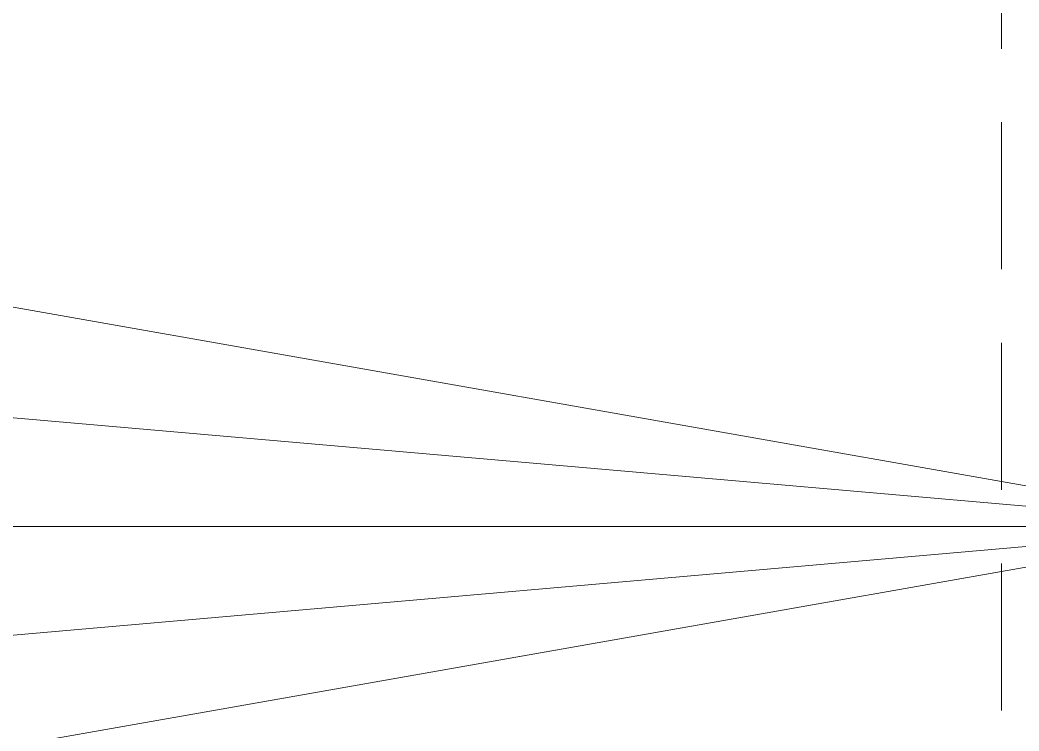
# Model space of a CAD drawing. Header units: millimetres. Extents: x 126 to 12547, y 1644 to 26714.
# Drawn here: x 12465.5 to 12508.63, y 2245 to 2275.69 of the extents above; entities that cross this region are included whole.
import ezdxf

# ---------------------------------------------------------------- set-up
doc = ezdxf.new("R2010")
doc.units = ezdxf.units.MM
doc.linetypes.add('NASCOSTA', pattern=[9.525, 6.35, -3.175])
for name, color, linetype, lineweight in [('F_ARREDI', 7, 'Continuous', 5), ('F_Proiezioni', 253, 'NASCOSTA', 9), ('F_STRIP-LED', 2, 'Continuous', 5)]:
    doc.layers.add(name, color=color, linetype=linetype, lineweight=lineweight)

# ---------------------------------------------------------------- blocks, each defined once
blk = doc.blocks.new('ARMADIO_camera master_sol.C_pianta')
at = {"layer": 'F_Proiezioni'}
blk.add_lwpolyline([(717511.422, 531055.095), (717511.422, 530735.095, 0.41363), (717831.422, 531055.095)], format="xyb", dxfattribs=at)
at = {"layer": 'F_STRIP-LED'}
for q in [(717565.831, 531039.629), (717599.407, 531036.755), (717609.098, 531028.095), (717599.407, 531019.435), (717565.831, 531016.562)]:
    blk.add_line((717500.422, 531028.095), q, dxfattribs=at)

msp = doc.modelspace()

# ---------------------------------------------------------------- block references
at = {"layer": 'F_ARREDI', "color": 2, "lineweight": 5, "rotation": 180}
msp.add_blockref('ARMADIO_camera master_sol.C_pianta', (730019.295, 533281.926), dxfattribs=at)

doc.saveas('drawing.dxf')
